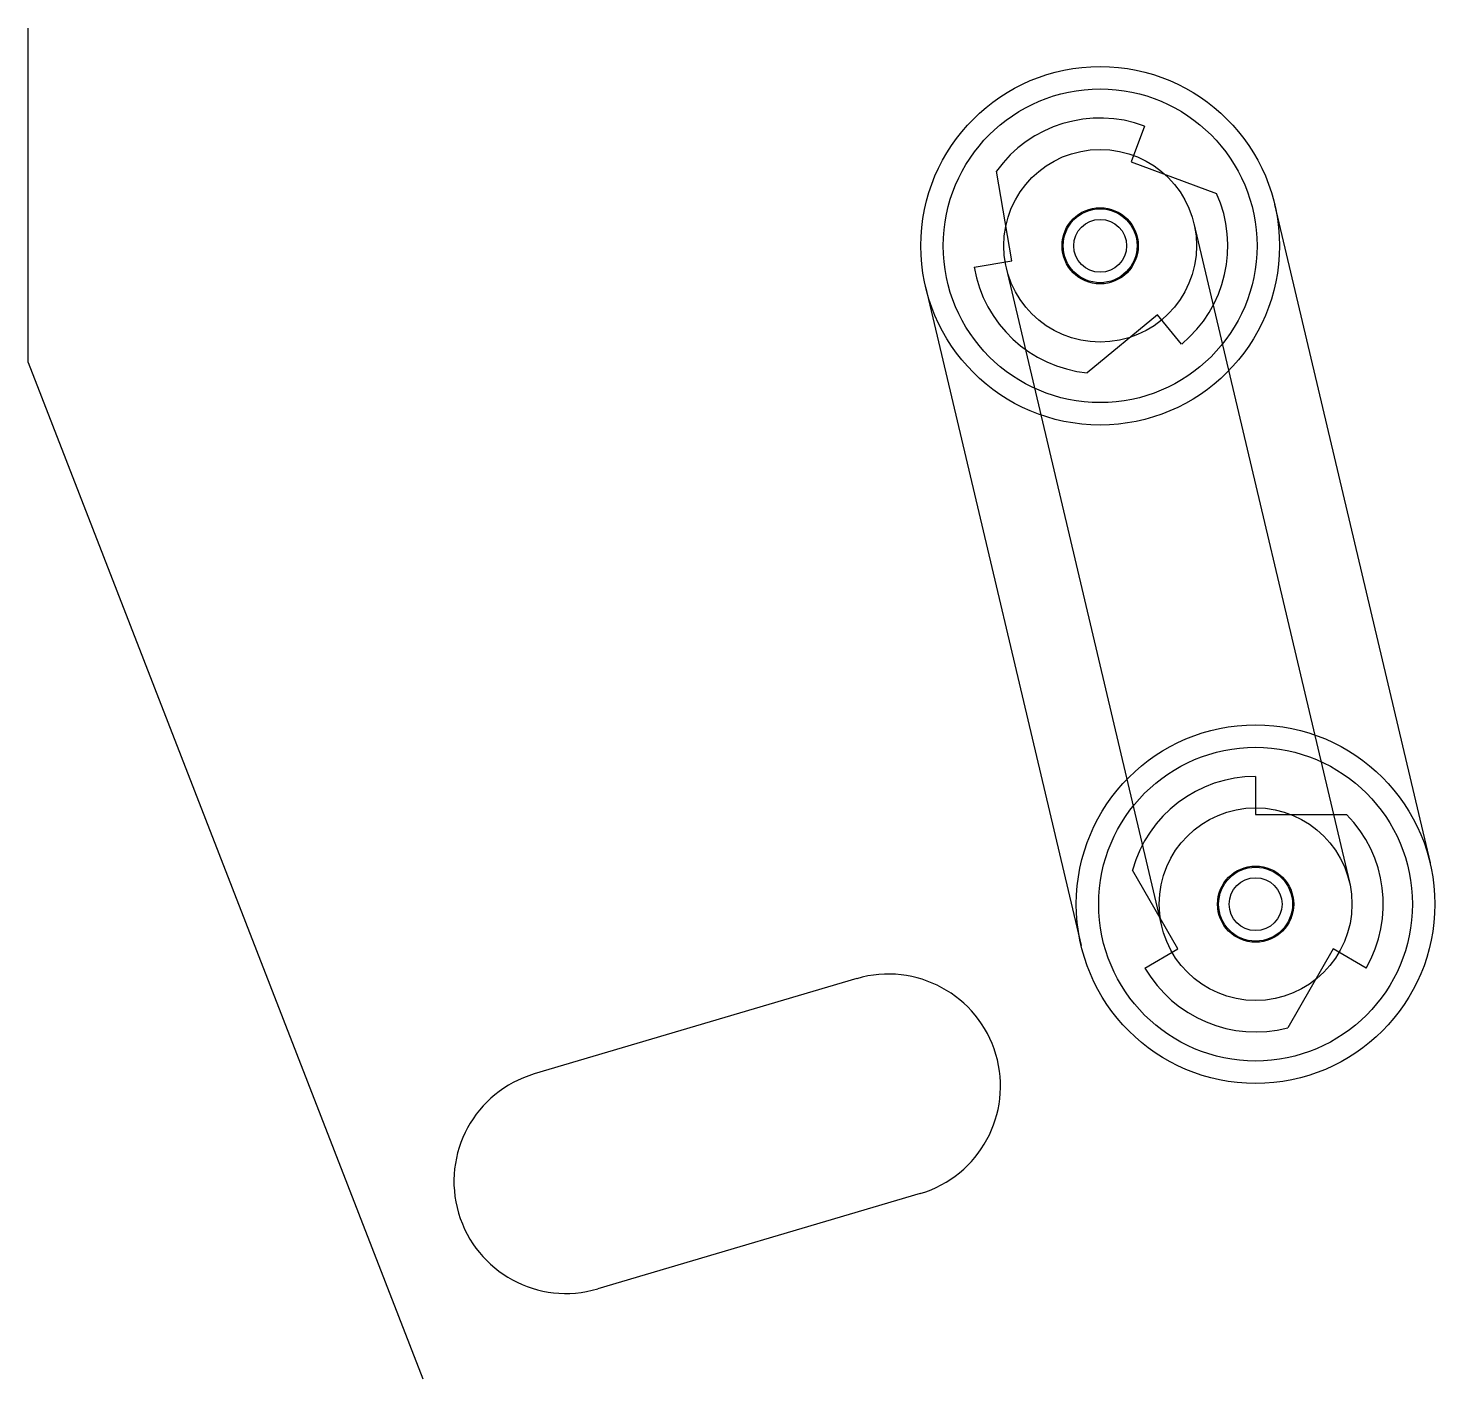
# Model space of a CAD drawing. Extents: x 0.93 to 4.07, y 29.12 to 32.13.
import ezdxf

# ---------------------------------------------------------------- set-up
doc = ezdxf.new("R2010")
doc.units = 0
doc.header["$LTSCALE"] = 5
doc.header["$MEASUREMENT"] = 0
for name, color, linetype in [('Z0_BOTCOMP', 4, 'Continuous'), ('Z0_CUT500', 4, 'Continuous'), ('Z0_RUBBER', 2, 'Continuous'), ('Z0_TOPCOMP', 6, 'Continuous')]:
    doc.layers.add(name, color=color, linetype=linetype)

msp = doc.modelspace()

# ---------------------------------------------------------------- linework, layer by layer
at = {"layer": 'Z0_BOTCOMP', "color": 4, "linetype": 'Continuous', "lineweight": 25}
for p, q in [((3.4177, 31.916), (3.3881, 31.8363)), ((3.3881, 31.8363), (3.5785, 31.7658)), ((3.1215, 31.6152), (3.0874, 31.8154)), ((3.0377, 31.601), (3.1215, 31.6152)), ((3.4463, 31.4948), (3.29, 31.3652)), ((3.5005, 31.4294), (3.4463, 31.4948)), ((3.6654, 30.4647), (3.6654, 30.3797)), ((3.6654, 30.3797), (3.8684, 30.3797)), ((3.4921, 30.0797), (3.3906, 30.2555)), ((3.4185, 30.0372), (3.4921, 30.0797)), ((3.8386, 30.0797), (3.737, 29.9038)), ((3.9122, 30.0372), (3.8386, 30.0797))]:
    msp.add_line(p, q, dxfattribs=at)
for centre, radius in [((3.3186, 31.6488), 0.085), ((3.3186, 31.6488), 0.059), ((3.6654, 30.1797), 0.085), ((3.6654, 30.1797), 0.059)]:
    msp.add_circle(centre, radius, dxfattribs=at)
for centre, start, end in [((3.3186, 31.6488), 69.6639, 144.2319), ((3.3186, 31.6488), -50.3361, 24.2319), ((3.3186, 31.6488), -170.3361, -95.7681), ((3.6654, 30.1797), 90, 164.5679), ((3.6654, 30.1797), -30, 44.5679), ((3.6654, 30.1797), -150, -75.4321)]:
    msp.add_arc(centre, 0.285, start, end, dxfattribs=at)
at = {"layer": 'Z0_CUT500', "color": 5, "linetype": 'Continuous', "lineweight": 25}
for p, q in [((2.7755, 30.0135), (2.0563, 29.8009)), ((2.9172, 29.534), (2.198, 29.3214))]:
    msp.add_line(p, q, dxfattribs=at)
for centre in [(3.3186, 31.6488), (3.6654, 30.1797)]:
    msp.add_circle(centre, 0.0825, dxfattribs=at)
for centre, start, end in [((2.8464, 29.7737), -73.5323, 106.4677), ((2.1271, 29.5611), 106.4677, -73.5323)]:
    msp.add_arc(centre, 0.25, start, end, dxfattribs=at)
at = {"layer": 'Z0_RUBBER', "color": 2, "linetype": 'Continuous', "lineweight": 25}
for p, q in [((3.7079, 31.7407), (4.0547, 30.2716)), ((3.5279, 31.6982), (3.8746, 30.2291)), ((3.4561, 30.1303), (3.1094, 31.5994)), ((2.9293, 31.5569), (3.276, 30.0878))]:
    msp.add_line(p, q, dxfattribs=at)
for centre, radius in [((3.3186, 31.6488), 0.4), ((3.3186, 31.6488), 0.215), ((3.6654, 30.1797), 0.4), ((3.6654, 30.1797), 0.215)]:
    msp.add_circle(centre, radius, dxfattribs=at)
at = {"layer": 'Z0_TOPCOMP', "color": 6, "linetype": 'Continuous', "lineweight": 25}
for q in [(0.9272, 32.1345), (1.808, 29.1204)]:
    msp.add_line((0.9272, 31.3886), q, dxfattribs=at)
for centre in [(3.3186, 31.6488), (3.6654, 30.1797)]:
    msp.add_circle(centre, 0.35, dxfattribs=at)

doc.saveas('drawing.dxf')
